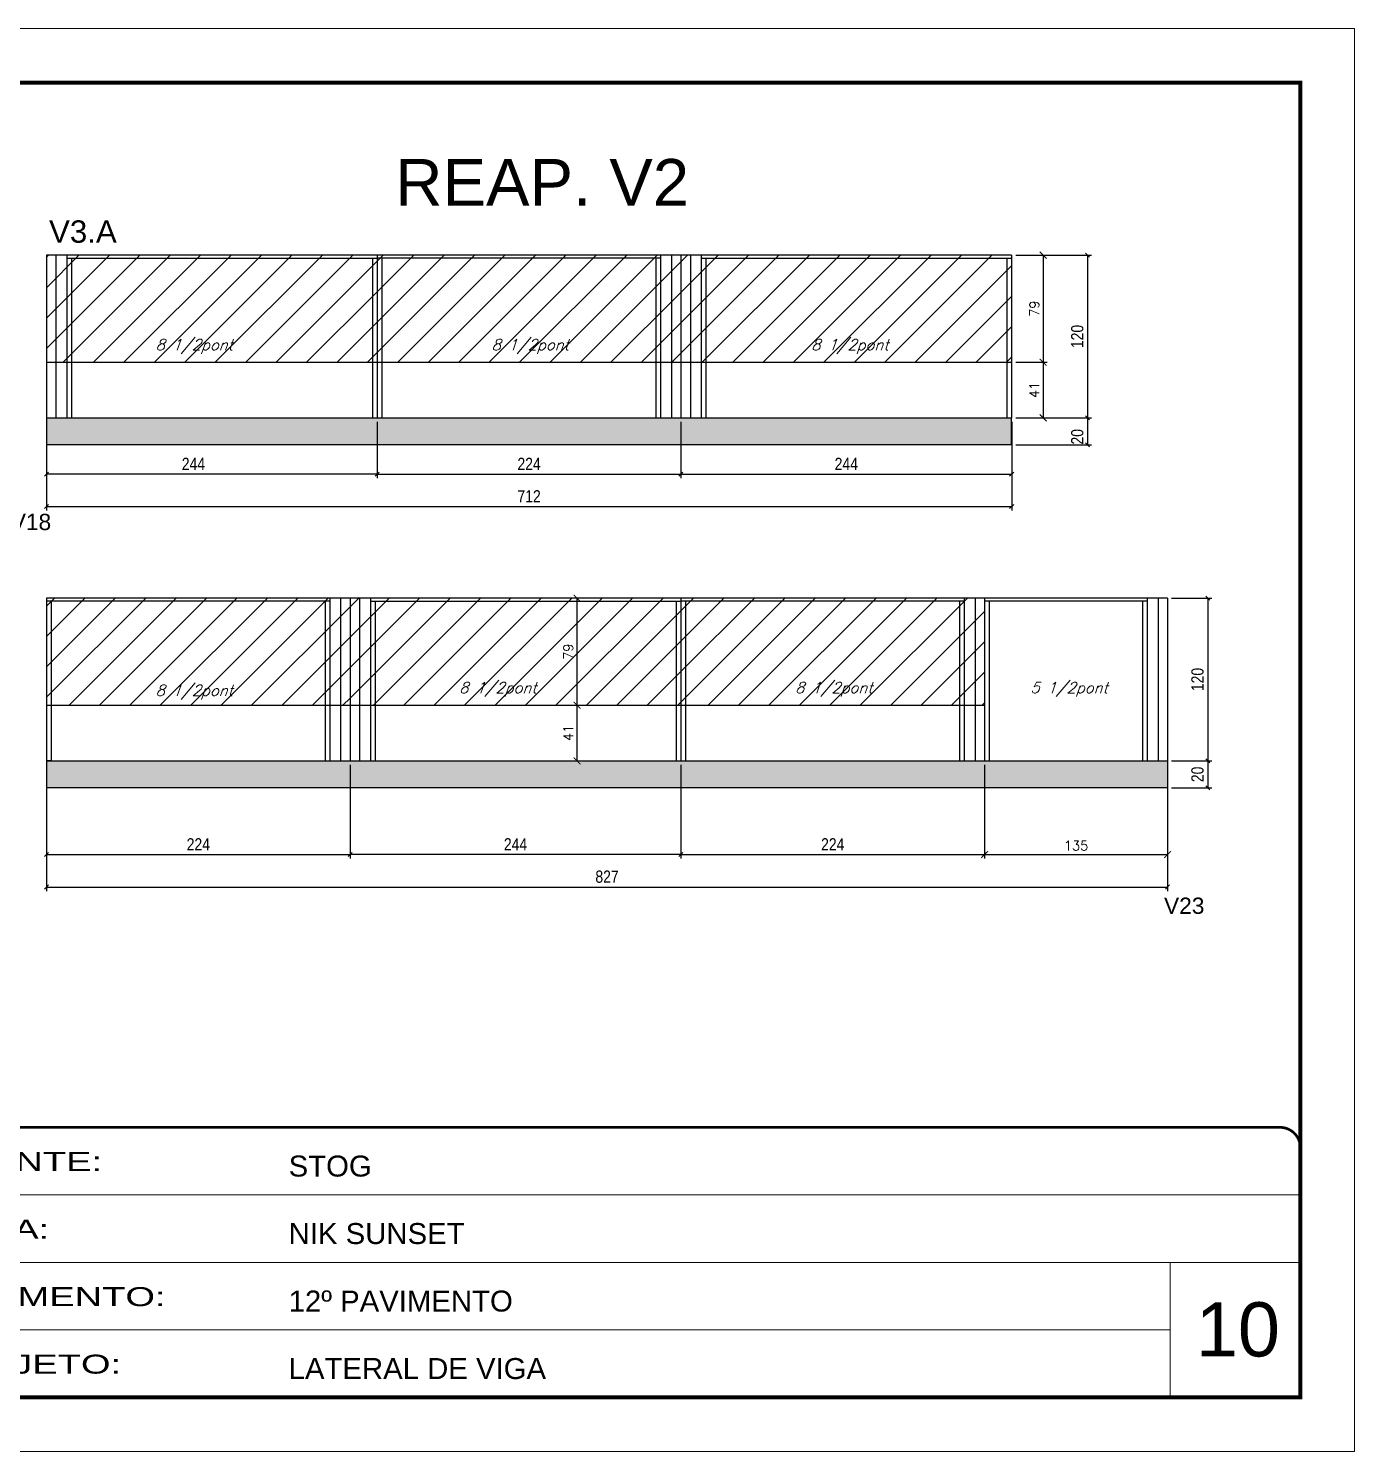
# Model space of a CAD drawing. Extents: x -10448 to -1189, y -11772 to 17235.
# Drawn here: x -8343 to -7365, y 13497 to 14547 of the extents above; entities that cross this region are included whole.
import ezdxf

# ---------------------------------------------------------------- set-up
doc = ezdxf.new("R2010")
doc.units = 0
doc.linetypes.add('CONTINUO', pattern=[0])
doc.linetypes.add('DASHED', pattern=[0.75, 0.5, -0.25])
for name, color, linetype in [('5', 5, 'Continuous'), ('COTA', 241, 'Continuous'), ('NOMENCLATURA', 7, 'Continuous'), ('Painéis', 200, 'Continuous'), ('PONTALETE', 7, 'Continuous'), ('Reaproveitamento', 251, 'Continuous'), ('SARR_2.2x7', 40, 'Continuous'), ('SARR_3.5x7', 81, 'Continuous'), ('texto', 7, 'Continuous')]:
    doc.layers.add(name, color=color, linetype=linetype)
for name, color, linetype, lineweight in [('CARIMBO', 255, 'Continuous', 9), ('Folhas', 255, 'Continuous', 9), ('SARRAFO DE PRESSAO', 251, 'DASHED', 9)]:
    doc.layers.add(name, color=color, linetype=linetype, lineweight=lineweight)
doc.styles.add('ARIAL', font='arial.ttf')
doc.styles.add('COTA TECNICA-50', font='techl___.ttf', dxfattribs={"height": 9})
doc.styles.add('Romans', font='romans.shx')
doc.styles.get("Standard").update_dxf_attribs({"font": 'arial.ttf'})
doc.styles.add('Tecnologia', font='')
doc.styles.get('Tecnologia').set_extended_font_data('Forgotten Futurist')
doc.dimstyles.new('COTA PAINEL-50', dxfattribs={"dimtxt": 9, "dimasz": 3, "dimexe": 3, "dimexo": 3, "dimgap": 3, "dimtad": 1, "dimdec": 1, "dimzin": 12, "dimdsep": 46, "dimtxsty": 'COTA TECNICA-50', "dimblk1": 'OBLIQUE', "dimblk2": 'OBLIQUE', "dimsah": 1, "dimcen": 0.9, "dimclrd": 4, "dimclre": 4, "dimclrt": 240, "dimadec": 1, "dimazin": 3, "dimtfac": 1, "dimtdec": 1, "dimtmove": 0, "dimatfit": 3, "dimfxl": 1, "dimtolj": 1, "dimtzin": 12, "dimarcsym": 0})
doc.dimstyles.new('Cota Paínel', dxfattribs={"dimtxt": 7, "dimasz": 5, "dimexe": 3, "dimexo": 3, "dimgap": 3, "dimtad": 1, "dimdec": 1, "dimzin": 12, "dimdsep": 46, "dimtxsty": 'Romans', "dimblk": 'ARCHTICK', "dimcen": 0, "dimclrd": 4, "dimclre": 4, "dimclrt": 1, "dimadec": 1, "dimazin": 3, "dimtfac": 1, "dimtdec": 1, "dimtmove": 0, "dimatfit": 3, "dimldrblk": 'OBLIQUE', "dimfxl": 1, "dimtolj": 1, "dimtzin": 12, "dimarcsym": 0})
pattern_1 = [(45, (0, -34.507), (-11.22532, 11.22532), [])]

# ---------------------------------------------------------------- blocks, each defined once
blk = doc.blocks.new('9999999999')
at = {"color": 30, "linetype": 'CONTINUO'}
for p, q in [((98564.6, 34379.6), (99584, 34379.6)), ((98564.6, 34329.8), (99488, 34329.8)), ((99584, 34329.8), (99488, 34329.8)), ((99488, 34329.8), (99488, 34230.2)), ((98564.6, 34280), (99488, 34280))]:
    blk.add_line(p, q, dxfattribs=at)
at = {"color": 30, "linetype": 'CONTINUO', "const_width": 2}
blk.add_lwpolyline([(99584, 34230.2), (99584, 34414.4, 0.414214), (99569, 34429.4), (98229, 34429.4, 0.414214), (98214, 34414.4), (98214, 34245.2, 0.414214), (98229, 34230.2), (99584, 34230.2)], format="xyb", dxfattribs=at)
at = {"layer": 'Folhas'}
blk.add_lwpolyline([(98139, 34190.2), (99624, 34190.2), (99624, 35240.2), (98139, 35240.2)], close=True, dxfattribs=at)
at = {"layer": 'Folhas', "color": 30, "const_width": 3}
blk.add_lwpolyline([(98214, 34230.2), (99584, 34230.2), (99584, 35200.2), (98214, 35200.2)], close=True, dxfattribs=at)
at = {"color": 7, "linetype": 'Continuous', "ltscale": 5, "style": 'ARIAL'}
for s, height, p in [('STOG', 15.48, (98837.7, 34393.1)), ('NIK SUNSET', 15.48, (98837.7, 34343.3)), ('12º PAVIMENTO', 15.483, (98837.7, 34293.5)), ('LATERAL DE VIGA', 15.483, (98837.7, 34243.7))]:
    blk.add_text(s, height=height, dxfattribs=at).set_placement(p)
at = {"layer": 'Folhas', "color": 7, "style": 'Tecnologia', "width": 1.5}
for s, p in [('CLIENTE:', (98573.7, 34397.2)), ('OBRA:', (98573.7, 34347.3)), ('PAVIMENTO:', (98573.7, 34297.5)), ('PROJETO:', (98573.7, 34247.7))]:
    blk.add_text(s, height=14, dxfattribs=at).set_placement(p)
blk = doc.blocks.new('_Oblique')
at = {"color": 0, "linetype": 'ByBlock', "lineweight": -2}
blk.add_line((-0.5, -0.5), (0.5, 0.5), dxfattribs=at)
blk = doc.blocks.new('*D170')
at = {"layer": 'COTA', "color": 4, "linetype": 'ByBlock', "lineweight": -2, "transparency": 16777216}
for p, q in [((-8085.7, 14256.8), (-8085.7, 14215.3)), ((-7861.7, 14256.8), (-7861.7, 14215.3)), ((-8085.7, 14218.3), (-7861.7, 14218.3))]:
    blk.add_line(p, q, dxfattribs=at)
at = {"layer": 'Defpoints', "color": 0, "linetype": 'ByBlock', "transparency": 16777216}
for p in [(-8085.7, 14259.8), (-7861.7, 14259.8), (-7861.7, 14218.3)]:
    blk.add_point(p, dxfattribs=at)
at = {"layer": 'COTA', "color": 4, "linetype": 'ByBlock', "lineweight": -2, "transparency": 16777216, "xscale": 3, "yscale": 3, "zscale": 3, "rotation": 180}
blk.add_blockref('_Oblique', (-8085.7, 14218.3), dxfattribs=at)
at = {"layer": 'COTA', "color": 4, "linetype": 'ByBlock', "lineweight": -2, "transparency": 16777216, "xscale": 3, "yscale": 3, "zscale": 3}
blk.add_blockref('_Oblique', (-7861.7, 14218.3), dxfattribs=at)
at = {"layer": 'COTA', "color": 240, "linetype": 'ByBlock', "transparency": 16777216, "insert": (-7973.7, 14225.8), "char_height": 9, "attachment_point": 5, "style": 'COTA TECNICA-50'}
blk.add_mtext('\\A1;224', dxfattribs=at)
blk = doc.blocks.new('*D171')
at = {"layer": 'COTA', "color": 4, "linetype": 'ByBlock', "lineweight": -2, "transparency": 16777216}
for p, q in [((-8329.7, 14256.8), (-8329.7, 14215.3)), ((-8085.7, 14256.8), (-8085.7, 14215.3)), ((-8085.7, 14218.3), (-8329.7, 14218.3))]:
    blk.add_line(p, q, dxfattribs=at)
at = {"layer": 'Defpoints', "color": 0, "linetype": 'ByBlock', "transparency": 16777216}
for p in [(-8329.7, 14259.8), (-8085.7, 14259.8), (-8329.7, 14218.3)]:
    blk.add_point(p, dxfattribs=at)
at = {"layer": 'COTA', "color": 4, "linetype": 'ByBlock', "lineweight": -2, "transparency": 16777216, "xscale": 3, "yscale": 3, "zscale": 3, "rotation": 180}
blk.add_blockref('_Oblique', (-8329.7, 14218.3), dxfattribs=at)
at = {"layer": 'COTA', "color": 4, "linetype": 'ByBlock', "lineweight": -2, "transparency": 16777216, "xscale": 3, "yscale": 3, "zscale": 3}
blk.add_blockref('_Oblique', (-8085.7, 14218.3), dxfattribs=at)
at = {"layer": 'COTA', "color": 240, "linetype": 'ByBlock', "transparency": 16777216, "insert": (-8221.3, 14225.8), "char_height": 9, "attachment_point": 5, "style": 'COTA TECNICA-50'}
blk.add_mtext('\\A1;244', dxfattribs=at)
blk = doc.blocks.new('*D172')
at = {"layer": 'COTA', "color": 4, "linetype": 'ByBlock', "lineweight": -2, "transparency": 16777216}
for p, q in [((-8329.7, 14256.8), (-8329.7, 14191.3)), ((-7617.7, 14236.8), (-7617.7, 14191.3)), ((-8329.7, 14194.3), (-7617.7, 14194.3))]:
    blk.add_line(p, q, dxfattribs=at)
at = {"layer": 'Defpoints', "color": 0, "linetype": 'ByBlock', "transparency": 16777216}
for p in [(-8329.7, 14259.8), (-7617.7, 14239.8), (-7617.7, 14194.3)]:
    blk.add_point(p, dxfattribs=at)
at = {"layer": 'COTA', "color": 4, "linetype": 'ByBlock', "lineweight": -2, "transparency": 16777216, "xscale": 3, "yscale": 3, "zscale": 3, "rotation": 180}
blk.add_blockref('_Oblique', (-8329.7, 14194.3), dxfattribs=at)
at = {"layer": 'COTA', "color": 4, "linetype": 'ByBlock', "lineweight": -2, "transparency": 16777216, "xscale": 3, "yscale": 3, "zscale": 3}
blk.add_blockref('_Oblique', (-7617.7, 14194.3), dxfattribs=at)
at = {"layer": 'COTA', "color": 240, "linetype": 'ByBlock', "transparency": 16777216, "insert": (-7973.7, 14201.9), "char_height": 9, "attachment_point": 5, "style": 'COTA TECNICA-50'}
blk.add_mtext('\\A1;712', dxfattribs=at)
blk = doc.blocks.new('*D173')
at = {"layer": 'COTA', "color": 4, "linetype": 'ByBlock', "lineweight": -2, "transparency": 16777216}
for p, q in [((-7861.7, 14256.8), (-7861.7, 14215.3)), ((-7617.7, 14256.8), (-7617.7, 14215.3)), ((-7861.7, 14218.3), (-7617.7, 14218.3))]:
    blk.add_line(p, q, dxfattribs=at)
at = {"layer": 'Defpoints', "color": 0, "linetype": 'ByBlock', "transparency": 16777216}
for p in [(-7861.7, 14259.8), (-7617.7, 14259.8), (-7617.7, 14218.3)]:
    blk.add_point(p, dxfattribs=at)
at = {"layer": 'COTA', "color": 4, "linetype": 'ByBlock', "lineweight": -2, "transparency": 16777216, "xscale": 3, "yscale": 3, "zscale": 3, "rotation": 180}
blk.add_blockref('_Oblique', (-7861.7, 14218.3), dxfattribs=at)
at = {"layer": 'COTA', "color": 4, "linetype": 'ByBlock', "lineweight": -2, "transparency": 16777216, "xscale": 3, "yscale": 3, "zscale": 3}
blk.add_blockref('_Oblique', (-7617.7, 14218.3), dxfattribs=at)
at = {"layer": 'COTA', "color": 240, "linetype": 'ByBlock', "transparency": 16777216, "insert": (-7739.7, 14225.8), "char_height": 9, "attachment_point": 5, "style": 'COTA TECNICA-50'}
blk.add_mtext('\\A1;244', dxfattribs=at)
blk = doc.blocks.new('*D174')
at = {"layer": 'COTA', "color": 4, "linetype": 'ByBlock', "lineweight": -2, "transparency": 16777216}
for p, q in [((-8329.7, 14003.7), (-8329.7, 13934.6)), ((-8105.7, 14003.7), (-8105.7, 13934.6)), ((-8329.7, 13937.6), (-8105.7, 13937.6))]:
    blk.add_line(p, q, dxfattribs=at)
at = {"layer": 'Defpoints', "color": 0, "linetype": 'ByBlock', "transparency": 16777216}
for p in [(-8329.7, 14006.7), (-8105.7, 14006.7), (-8105.7, 13937.6)]:
    blk.add_point(p, dxfattribs=at)
at = {"layer": 'COTA', "color": 4, "linetype": 'ByBlock', "lineweight": -2, "transparency": 16777216, "xscale": 3, "yscale": 3, "zscale": 3, "rotation": 180}
blk.add_blockref('_Oblique', (-8329.7, 13937.6), dxfattribs=at)
at = {"layer": 'COTA', "color": 4, "linetype": 'ByBlock', "lineweight": -2, "transparency": 16777216, "xscale": 3, "yscale": 3, "zscale": 3}
blk.add_blockref('_Oblique', (-8105.7, 13937.6), dxfattribs=at)
at = {"layer": 'COTA', "color": 240, "linetype": 'ByBlock', "transparency": 16777216, "insert": (-8217.7, 13945.1), "char_height": 9, "attachment_point": 5, "style": 'COTA TECNICA-50'}
blk.add_mtext('\\A1;224', dxfattribs=at)
blk = doc.blocks.new('*D175')
at = {"layer": 'COTA', "color": 4, "linetype": 'ByBlock', "lineweight": -2, "transparency": 16777216}
for p, q in [((-8105.7, 14003.7), (-8105.7, 13934.6)), ((-7861.7, 14003.7), (-7861.7, 13934.6)), ((-7861.7, 13937.6), (-8105.7, 13937.6))]:
    blk.add_line(p, q, dxfattribs=at)
at = {"layer": 'Defpoints', "color": 0, "linetype": 'ByBlock', "transparency": 16777216}
for p in [(-8105.7, 14006.7), (-7861.7, 14006.7), (-8105.7, 13937.6)]:
    blk.add_point(p, dxfattribs=at)
at = {"layer": 'COTA', "color": 4, "linetype": 'ByBlock', "lineweight": -2, "transparency": 16777216, "xscale": 3, "yscale": 3, "zscale": 3, "rotation": 180}
blk.add_blockref('_Oblique', (-8105.7, 13937.6), dxfattribs=at)
at = {"layer": 'COTA', "color": 4, "linetype": 'ByBlock', "lineweight": -2, "transparency": 16777216, "xscale": 3, "yscale": 3, "zscale": 3}
blk.add_blockref('_Oblique', (-7861.7, 13937.6), dxfattribs=at)
at = {"layer": 'COTA', "color": 240, "linetype": 'ByBlock', "transparency": 16777216, "insert": (-7983.7, 13945.1), "char_height": 9, "attachment_point": 5, "style": 'COTA TECNICA-50'}
blk.add_mtext('\\A1;244', dxfattribs=at)
blk = doc.blocks.new('*D176')
at = {"layer": 'COTA', "color": 4, "linetype": 'ByBlock', "lineweight": -2, "transparency": 16777216}
for p, q in [((-7502.7, 14003.7), (-7502.7, 13910.6)), ((-8329.7, 13983.7), (-8329.7, 13910.6)), ((-8329.7, 13913.6), (-7502.7, 13913.6))]:
    blk.add_line(p, q, dxfattribs=at)
at = {"layer": 'Defpoints', "color": 0, "linetype": 'ByBlock', "transparency": 16777216}
for p in [(-7502.7, 14006.7), (-8329.7, 13986.7), (-7502.7, 13913.6)]:
    blk.add_point(p, dxfattribs=at)
at = {"layer": 'COTA', "color": 4, "linetype": 'ByBlock', "lineweight": -2, "transparency": 16777216, "xscale": 3, "yscale": 3, "zscale": 3, "rotation": 180}
blk.add_blockref('_Oblique', (-8329.7, 13913.6), dxfattribs=at)
at = {"layer": 'COTA', "color": 4, "linetype": 'ByBlock', "lineweight": -2, "transparency": 16777216, "xscale": 3, "yscale": 3, "zscale": 3}
blk.add_blockref('_Oblique', (-7502.7, 13913.6), dxfattribs=at)
at = {"layer": 'COTA', "color": 240, "linetype": 'ByBlock', "transparency": 16777216, "insert": (-7916.2, 13921.2), "char_height": 9, "attachment_point": 5, "style": 'COTA TECNICA-50'}
blk.add_mtext('\\A1;827', dxfattribs=at)
blk = doc.blocks.new('*D177')
at = {"layer": 'COTA', "color": 4, "linetype": 'ByBlock', "lineweight": -2, "transparency": 16777216}
for p, q in [((-7861.7, 14003.7), (-7861.7, 13934.6)), ((-7637.7, 14003.7), (-7637.7, 13934.6)), ((-7861.7, 13937.6), (-7637.7, 13937.6))]:
    blk.add_line(p, q, dxfattribs=at)
at = {"layer": 'Defpoints', "color": 0, "linetype": 'ByBlock', "transparency": 16777216}
for p in [(-7861.7, 14006.7), (-7637.7, 14006.7), (-7637.7, 13937.6)]:
    blk.add_point(p, dxfattribs=at)
at = {"layer": 'COTA', "color": 4, "linetype": 'ByBlock', "lineweight": -2, "transparency": 16777216, "xscale": 3, "yscale": 3, "zscale": 3, "rotation": 180}
blk.add_blockref('_Oblique', (-7861.7, 13937.6), dxfattribs=at)
at = {"layer": 'COTA', "color": 4, "linetype": 'ByBlock', "lineweight": -2, "transparency": 16777216, "xscale": 3, "yscale": 3, "zscale": 3}
blk.add_blockref('_Oblique', (-7637.7, 13937.6), dxfattribs=at)
at = {"layer": 'COTA', "color": 240, "linetype": 'ByBlock', "transparency": 16777216, "insert": (-7749.7, 13945.1), "char_height": 9, "attachment_point": 5, "style": 'COTA TECNICA-50'}
blk.add_mtext('\\A1;224', dxfattribs=at)
blk = doc.blocks.new('*D178')
at = {"layer": 'COTA', "color": 4, "linetype": 'ByBlock', "lineweight": -2, "transparency": 16777216}
for p, q in [((-7499.7, 14126.7), (-7470, 14126.7)), ((-7473, 14126.7), (-7473, 14006.7)), ((-7499.7, 14006.7), (-7470, 14006.7))]:
    blk.add_line(p, q, dxfattribs=at)
at = {"layer": 'Defpoints', "color": 0, "linetype": 'ByBlock', "transparency": 16777216}
for p in [(-7502.7, 14126.7), (-7502.7, 14006.7), (-7473, 14006.7)]:
    blk.add_point(p, dxfattribs=at)
at = {"layer": 'COTA', "color": 4, "linetype": 'ByBlock', "lineweight": -2, "transparency": 16777216, "xscale": 3, "yscale": 3, "zscale": 3}
for p, rotation in [((-7473, 14126.7), 90), ((-7473, 14006.7), 270)]:
    blk.add_blockref('_Oblique', p, dxfattribs=dict(at, rotation=rotation))
at = {"layer": 'COTA', "color": 240, "linetype": 'ByBlock', "transparency": 16777216, "insert": (-7480.6, 14066.7), "char_height": 9, "attachment_point": 5, "rotation": 90, "style": 'COTA TECNICA-50'}
blk.add_mtext('\\A1;120', dxfattribs=at)
blk = doc.blocks.new('*D179')
at = {"layer": 'COTA', "color": 4, "linetype": 'ByBlock', "lineweight": -2, "transparency": 16777216}
for p, q in [((-7614.7, 14379.8), (-7558.7, 14379.8)), ((-7561.7, 14379.8), (-7561.7, 14259.8)), ((-7614.7, 14259.8), (-7558.7, 14259.8))]:
    blk.add_line(p, q, dxfattribs=at)
at = {"layer": 'Defpoints', "color": 0, "linetype": 'ByBlock', "transparency": 16777216}
for p in [(-7617.7, 14379.8), (-7617.7, 14259.8), (-7561.7, 14259.8)]:
    blk.add_point(p, dxfattribs=at)
at = {"layer": 'COTA', "color": 4, "linetype": 'ByBlock', "lineweight": -2, "transparency": 16777216, "xscale": 3, "yscale": 3, "zscale": 3}
for p, rotation in [((-7561.7, 14379.8), 90), ((-7561.7, 14259.8), 270)]:
    blk.add_blockref('_Oblique', p, dxfattribs=dict(at, rotation=rotation))
at = {"layer": 'COTA', "color": 240, "linetype": 'ByBlock', "transparency": 16777216, "insert": (-7569.3, 14319.8), "char_height": 9, "attachment_point": 5, "rotation": 90, "style": 'COTA TECNICA-50'}
blk.add_mtext('\\A1;120', dxfattribs=at)
blk = doc.blocks.new('*D180')
at = {"layer": 'COTA', "color": 4, "linetype": 'ByBlock', "lineweight": -2, "transparency": 16777216}
for p, q in [((-7614.7, 14259.8), (-7558.7, 14259.8)), ((-7561.7, 14259.8), (-7561.7, 14239.8)), ((-7614.7, 14239.8), (-7558.7, 14239.8))]:
    blk.add_line(p, q, dxfattribs=at)
at = {"layer": 'Defpoints', "color": 0, "linetype": 'ByBlock', "transparency": 16777216}
for p in [(-7617.7, 14259.8), (-7617.7, 14239.8), (-7561.7, 14239.8)]:
    blk.add_point(p, dxfattribs=at)
at = {"layer": 'COTA', "color": 4, "linetype": 'ByBlock', "lineweight": -2, "transparency": 16777216, "xscale": 3, "yscale": 3, "zscale": 3}
for p, rotation in [((-7561.7, 14259.8), 90), ((-7561.7, 14239.8), 270)]:
    blk.add_blockref('_Oblique', p, dxfattribs=dict(at, rotation=rotation))
at = {"layer": 'COTA', "color": 240, "linetype": 'ByBlock', "transparency": 16777216, "insert": (-7569.3, 14245.8), "char_height": 9, "attachment_point": 5, "rotation": 90, "style": 'COTA TECNICA-50'}
blk.add_mtext('\\A1;20', dxfattribs=at)
blk = doc.blocks.new('*D181')
at = {"layer": 'COTA', "color": 4, "linetype": 'ByBlock', "lineweight": -2, "transparency": 16777216}
for p, q in [((-7499.7, 14006.7), (-7470, 14006.7)), ((-7473, 14006.7), (-7473, 13986.7)), ((-7499.7, 13986.7), (-7470, 13986.7))]:
    blk.add_line(p, q, dxfattribs=at)
at = {"layer": 'Defpoints', "color": 0, "linetype": 'ByBlock', "transparency": 16777216}
for p in [(-7502.7, 14006.7), (-7502.7, 13986.7), (-7473, 13986.7)]:
    blk.add_point(p, dxfattribs=at)
at = {"layer": 'COTA', "color": 4, "linetype": 'ByBlock', "lineweight": -2, "transparency": 16777216, "xscale": 3, "yscale": 3, "zscale": 3}
for p, rotation in [((-7473, 14006.7), 90), ((-7473, 13986.7), 270)]:
    blk.add_blockref('_Oblique', p, dxfattribs=dict(at, rotation=rotation))
at = {"layer": 'COTA', "color": 240, "linetype": 'ByBlock', "transparency": 16777216, "insert": (-7480.6, 13996.7), "char_height": 9, "attachment_point": 5, "rotation": 90, "style": 'COTA TECNICA-50'}
blk.add_mtext('\\A1;20', dxfattribs=at)
blk = doc.blocks.new('_ArchTick')
at = {"color": 0, "linetype": 'ByBlock', "const_width": 0.15}
blk.add_lwpolyline([(-0.5, -0.5), (0.5, 0.5)], dxfattribs=at)
blk = doc.blocks.new('*D182')
at = {"layer": 'COTA', "color": 4, "lineweight": -2, "transparency": 16777216}
for p, q in [((-7614.7, 14379.8), (-7591.5, 14379.8)), ((-7594.5, 14379.8), (-7594.5, 14300.8)), ((-7614.7, 14300.8), (-7591.5, 14300.8))]:
    blk.add_line(p, q, dxfattribs=at)
at = {"layer": 'Defpoints', "color": 0, "transparency": 16777216}
for p in [(-7617.7, 14379.8), (-7617.7, 14300.8), (-7594.5, 14300.8)]:
    blk.add_point(p, dxfattribs=at)
at = {"layer": 'COTA', "color": 4, "lineweight": -2, "transparency": 16777216, "xscale": 5, "yscale": 5, "zscale": 5}
for p, rotation in [((-7594.5, 14379.8), 90), ((-7594.5, 14300.8), 270)]:
    blk.add_blockref('_ArchTick', p, dxfattribs=dict(at, rotation=rotation))
at = {"layer": 'COTA', "color": 1, "transparency": 16777216, "insert": (-7601, 14340.3), "char_height": 7, "attachment_point": 5, "rotation": 90, "style": 'Romans'}
blk.add_mtext('\\A1;79', dxfattribs=at)
blk = doc.blocks.new('*D183')
at = {"layer": 'COTA', "color": 4, "lineweight": -2, "transparency": 16777216}
for p, q in [((-7614.7, 14300.8), (-7591.5, 14300.8)), ((-7594.5, 14300.8), (-7594.5, 14259.8)), ((-7614.7, 14259.8), (-7591.5, 14259.8))]:
    blk.add_line(p, q, dxfattribs=at)
at = {"layer": 'Defpoints', "color": 0, "transparency": 16777216}
for p in [(-7617.7, 14300.8), (-7617.7, 14259.8), (-7594.5, 14259.8)]:
    blk.add_point(p, dxfattribs=at)
at = {"layer": 'COTA', "color": 4, "lineweight": -2, "transparency": 16777216, "xscale": 5, "yscale": 5, "zscale": 5}
for p, rotation in [((-7594.5, 14300.8), 90), ((-7594.5, 14259.8), 270)]:
    blk.add_blockref('_ArchTick', p, dxfattribs=dict(at, rotation=rotation))
at = {"layer": 'COTA', "color": 1, "transparency": 16777216, "insert": (-7601, 14280.3), "char_height": 7, "attachment_point": 5, "rotation": 90, "style": 'Romans'}
blk.add_mtext('\\A1;41', dxfattribs=at)
blk = doc.blocks.new('*D184')
at = {"layer": 'COTA', "color": 4, "lineweight": -2, "transparency": 16777216}
for p, q in [((-7961, 14047.7), (-7935.3, 14047.7)), ((-7938.3, 14006.7), (-7938.3, 14047.7)), ((-7961, 14006.7), (-7935.3, 14006.7))]:
    blk.add_line(p, q, dxfattribs=at)
at = {"layer": 'Defpoints', "color": 0, "transparency": 16777216}
for p in [(-7964, 14047.7), (-7938.3, 14047.7), (-7964, 14006.7)]:
    blk.add_point(p, dxfattribs=at)
at = {"layer": 'COTA', "color": 4, "lineweight": -2, "transparency": 16777216, "xscale": 5, "yscale": 5, "zscale": 5}
for p, rotation in [((-7938.3, 14047.7), 90), ((-7938.3, 14006.7), 270)]:
    blk.add_blockref('_ArchTick', p, dxfattribs=dict(at, rotation=rotation))
at = {"layer": 'COTA', "color": 1, "transparency": 16777216, "insert": (-7944.8, 14027.2), "char_height": 7, "attachment_point": 5, "rotation": 90, "style": 'Romans'}
blk.add_mtext('\\A1;41', dxfattribs=at)
blk = doc.blocks.new('*D185')
at = {"layer": 'COTA', "color": 4, "lineweight": -2, "transparency": 16777216}
for p, q in [((-7938.3, 14047.7), (-7938.3, 14126.7)), ((-7961, 14047.7), (-7935.3, 14047.7))]:
    blk.add_line(p, q, dxfattribs=at)
at = {"layer": 'Defpoints', "color": 0, "transparency": 16777216}
for p in [(-7938.3, 14126.7), (-7938.3, 14126.7), (-7964, 14047.7)]:
    blk.add_point(p, dxfattribs=at)
at = {"layer": 'COTA', "color": 4, "lineweight": -2, "transparency": 16777216, "xscale": 5, "yscale": 5, "zscale": 5}
for p, rotation in [((-7938.3, 14126.7), 90), ((-7938.3, 14047.7), 270)]:
    blk.add_blockref('_ArchTick', p, dxfattribs=dict(at, rotation=rotation))
at = {"layer": 'COTA', "color": 1, "transparency": 16777216, "insert": (-7944.8, 14087.2), "char_height": 7, "attachment_point": 5, "rotation": 90, "style": 'Romans'}
blk.add_mtext('\\A1;79', dxfattribs=at)
blk = doc.blocks.new('*D186')
at = {"layer": 'COTA', "color": 4, "lineweight": -2, "transparency": 16777216}
for p, q in [((-7637.7, 14003.7), (-7637.7, 13934.6)), ((-7502.7, 14003.7), (-7502.7, 13934.6)), ((-7637.7, 13937.6), (-7502.7, 13937.6))]:
    blk.add_line(p, q, dxfattribs=at)
at = {"layer": 'Defpoints', "color": 0, "transparency": 16777216}
for p in [(-7637.7, 14006.7), (-7502.7, 14006.7), (-7502.7, 13937.6)]:
    blk.add_point(p, dxfattribs=at)
at = {"layer": 'COTA', "color": 4, "lineweight": -2, "transparency": 16777216, "xscale": 5, "yscale": 5, "zscale": 5, "rotation": 180}
blk.add_blockref('_ArchTick', (-7637.7, 13937.6), dxfattribs=at)
at = {"layer": 'COTA', "color": 4, "lineweight": -2, "transparency": 16777216, "xscale": 5, "yscale": 5, "zscale": 5}
blk.add_blockref('_ArchTick', (-7502.7, 13937.6), dxfattribs=at)
at = {"layer": 'COTA', "color": 1, "transparency": 16777216, "insert": (-7570.2, 13944.1), "char_height": 7, "attachment_point": 5, "style": 'Romans'}
blk.add_mtext('\\A1;135', dxfattribs=at)

msp = doc.modelspace()

# ---------------------------------------------------------------- hatches: boundary and pattern name
at = {"layer": 'COTA', "linetype": 'ByBlock'}
h = msp.add_hatch(dxfattribs=at)
h.set_pattern_fill('AR-CONC', color=256, scale=0.03)
h.set_pattern_definition([(50, (0, -34.5066), (5.4655401, -0.4781726), [0.5715, -6.2865]), (355, (0, -34.5066), (-1.0573026, 5.7317054), [0.4572, -5.0292175]), (100.451445, (0.4555, -34.5464), (4.4082374, 5.2535326), [0.4857003, -5.3427073]), (46.1842, (0, -32.9826), (8.1323712, -1.2612698), [0.85725, -9.42975]), (96.63556, (0.678, -33.088), (7.122124, 7.4227837), [0.7285507, -8.0140682]), (351.18415, (0, -32.9826), (7.122124, 7.4227837), [0.685799, -7.543792]), (21, (0.762, -33.3636), (4.5484317, -3.067956), [0.5715, -6.2865]), (326, (0.762, -33.3636), (1.8540609, 5.525639), [0.4572, -5.0292]), (71.451445, (1.141, -33.619), (6.4024926, 2.457683), [0.4857003, -5.3426981]), (37.5, (0, -34.5066), (0.0926581, 2.53665117), [0, -4.96824, 0, -5.1054, 0, -5.04825]), (7.5, (0, -34.5066), (2.00458988, 3.00541724), [0, -2.91084, 0, -4.85394, 0, -1.92405]), (327.5, (-1.6993, -34.5066), (4.06771786, -0.17186232), [0, -1.905, 0, -5.9436, 0, -7.8867]), (317.5, (-2.4613, -34.5066), (4.44387544, 0.7627947), [0, -2.4765, 0, -3.94716, 0, -5.6007])])
h.paths.add_polyline_path([(-8329.72, 14259.76), (-8329.72, 14239.76), (-7861.72, 14239.76), (-7617.72, 14239.76), (-7617.72, 14259.76), (-7861.72, 14259.76)])
h = msp.add_hatch(dxfattribs=at)
h.set_pattern_fill('AR-CONC', color=256, scale=0.03)
h.paths.add_polyline_path([(-7822.22, 13986.75), (-7502.72, 13986.75), (-7502.72, 14006.75), (-7822.22, 14006.75), (-8105.72, 14006.75), (-8329.72, 14006.75), (-8329.72, 13986.75), (-8105.72, 13986.75)])
at = {"layer": 'Reaproveitamento'}
h = msp.add_hatch(dxfattribs=at)
h.set_pattern_fill('ANSI31', color=256, scale=5)
h.set_pattern_definition(pattern_1)
h.paths.add_polyline_path([(-8085.72, 14300.76), (-8085.72, 14379.76), (-8329.72, 14379.76), (-8329.72, 14300.76)])
h = msp.add_hatch(dxfattribs=at)
h.set_pattern_fill('ANSI31', color=256, scale=5)
h.set_pattern_definition(pattern_1)
h.paths.add_polyline_path([(-7861.72, 14300.76), (-7861.72, 14379.76), (-8085.72, 14379.76), (-8085.72, 14300.76)])
h = msp.add_hatch(dxfattribs=at)
h.set_pattern_fill('ANSI31', color=256, scale=5)
h.set_pattern_definition(pattern_1)
h.paths.add_polyline_path([(-7617.72, 14300.76), (-7617.72, 14379.76), (-7861.72, 14379.76), (-7861.72, 14300.76)])
h = msp.add_hatch(dxfattribs=at)
h.set_pattern_fill('ANSI31', color=256, scale=5)
h.paths.add_polyline_path([(-8329.72, 14126.75), (-8329.72, 14047.75), (-8105.72, 14047.75), (-8105.72, 14126.75)])
h = msp.add_hatch(dxfattribs=at)
h.set_pattern_fill('ANSI31', color=256, scale=5)
h.paths.add_polyline_path([(-8105.72, 14126.75), (-8105.72, 14047.75), (-7861.72, 14047.75), (-7861.72, 14126.75)])
h = msp.add_hatch(dxfattribs=at)
h.set_pattern_fill('ANSI31', color=256, scale=5)
h.paths.add_polyline_path([(-7822.22, 14126.75), (-7861.72, 14126.75), (-7861.72, 14047.75), (-7637.72, 14047.75), (-7637.72, 14126.75)])

# ---------------------------------------------------------------- linework, layer by layer
at = {"layer": 'COTA', "linetype": 'ByBlock'}
for p, q in [((-8329.72, 14259.76), (-8329.72, 14239.76)), ((-8329.72, 14259.76), (-8329.72, 14239.76)), ((-7617.72, 14239.76), (-7617.72, 14259.76)), ((-8329.72, 14006.75), (-8329.72, 13986.75)), ((-8329.72, 14006.75), (-8329.72, 13986.75)), ((-7502.72, 14006.75), (-7502.72, 13986.75))]:
    msp.add_line(p, q, dxfattribs=at)
for points in [[(-7861.72, 14239.76), (-8329.72, 14239.76)], [(-7617.72, 14239.76), (-7861.72, 14239.76)], [(-7502.72, 13986.75), (-7822.22, 13986.75), (-8105.72, 13986.75), (-8329.72, 13986.75)]]:
    msp.add_lwpolyline(points, dxfattribs=at)
at = {"layer": 'Painéis', "linetype": 'Continuous'}
for p, q in [((-8329.72, 14379.76), (-8329.72, 14259.76)), ((-8085.72, 14379.76), (-8085.72, 14259.76)), ((-7861.72, 14379.76), (-7861.72, 14259.76)), ((-7861.72, 14379.76), (-7861.72, 14259.76)), ((-7617.72, 14379.76), (-7617.72, 14259.76)), ((-8329.72, 14126.75), (-8329.72, 14006.75)), ((-8105.72, 14126.75), (-8105.72, 14006.75)), ((-8105.72, 14126.75), (-8105.72, 14006.75)), ((-7861.72, 14126.75), (-7861.72, 14006.75)), ((-7637.72, 14126.75), (-7637.72, 14006.75)), ((-7502.72, 14126.75), (-7502.72, 14006.75))]:
    msp.add_line(p, q, dxfattribs=at)
for points in [[(-7861.72, 14379.76), (-8329.72, 14379.76)], [(-7617.72, 14379.76), (-7861.72, 14379.76)], [(-8329.72, 14300.76), (-7617.72, 14300.76)], [(-8329.72, 14259.76), (-7861.72, 14259.76)], [(-7861.72, 14259.76), (-7617.72, 14259.76)], [(-8105.72, 14126.75), (-8329.72, 14126.75)], [(-7822.22, 14126.75), (-8105.72, 14126.75)], [(-7502.72, 14126.75), (-7822.22, 14126.75)], [(-8329.72, 14047.75), (-7637.72, 14047.75)], [(-8329.72, 14006.75), (-8105.72, 14006.75)], [(-8105.72, 14006.75), (-7822.22, 14006.75)], [(-7822.22, 14006.75), (-7502.72, 14006.75)]]:
    msp.add_lwpolyline(points, dxfattribs=at)
at = {"layer": 'SARR_2.2x7', "linetype": 'Continuous'}
for p, q in [((-8322.72, 14379.76), (-8322.72, 14300.76)), ((-8314.72, 14377.56), (-8085.72, 14377.56)), ((-7876.72, 14377.56), (-8085.72, 14377.56)), ((-7868.72, 14379.76), (-7868.72, 14300.76)), ((-7854.72, 14379.76), (-7854.72, 14300.76)), ((-7846.72, 14377.56), (-7617.72, 14377.56)), ((-8322.72, 14300.76), (-8322.72, 14259.76)), ((-7868.72, 14300.76), (-7868.72, 14259.76)), ((-7854.72, 14300.76), (-7854.72, 14259.76)), ((-8120.72, 14124.55), (-8329.72, 14124.55)), ((-8112.72, 14126.75), (-8112.72, 14047.75)), ((-8098.72, 14126.75), (-8098.72, 14047.75)), ((-8090.72, 14124.55), (-7861.72, 14124.55)), ((-7652.72, 14124.55), (-7861.72, 14124.55)), ((-7644.72, 14126.75), (-7644.72, 14047.75)), ((-7517.72, 14124.55), (-7637.72, 14124.55)), ((-7509.72, 14126.75), (-7509.72, 14006.75)), ((-8112.72, 14047.75), (-8112.72, 14006.75)), ((-8098.72, 14047.75), (-8098.72, 14006.75)), ((-7644.72, 14047.75), (-7644.72, 14006.75))]:
    msp.add_line(p, q, dxfattribs=at)
at = {"layer": 'SARR_3.5x7'}
for p, q in [((-8314.72, 14379.76), (-8314.72, 14259.76)), ((-8311.22, 14377.56), (-8311.22, 14259.76)), ((-8089.22, 14377.56), (-8089.22, 14259.76)), ((-8082.22, 14377.56), (-8082.22, 14259.76)), ((-7880.22, 14377.56), (-7880.22, 14259.76)), ((-7876.72, 14379.76), (-7876.72, 14259.76)), ((-7846.72, 14379.76), (-7846.72, 14259.76)), ((-7843.22, 14377.56), (-7843.22, 14259.76)), ((-7621.22, 14377.56), (-7621.22, 14259.76)), ((-8314.72, 14259.76), (-8311.22, 14259.76)), ((-8089.22, 14259.76), (-8082.22, 14259.76)), ((-8085.72, 14259.76), (-8085.72, 14259.76)), ((-7880.22, 14259.76), (-7876.72, 14259.76)), ((-7846.72, 14259.76), (-7843.22, 14259.76)), ((-7621.22, 14259.76), (-7617.72, 14259.76)), ((-7617.72, 14259.76), (-7617.72, 14259.76)), ((-8326.22, 14124.55), (-8326.22, 14006.75)), ((-8124.22, 14124.55), (-8124.22, 14006.75)), ((-8120.72, 14126.75), (-8120.72, 14006.75)), ((-8090.72, 14126.75), (-8090.72, 14006.75)), ((-8087.22, 14124.55), (-8087.22, 14006.75)), ((-7865.22, 14124.55), (-7865.22, 14006.75)), ((-7858.22, 14124.55), (-7858.22, 14006.75)), ((-7656.22, 14124.55), (-7656.22, 14006.75)), ((-7652.72, 14126.75), (-7652.72, 14006.75)), ((-7637.72, 14126.75), (-7637.72, 14006.75)), ((-7634.22, 14124.55), (-7634.22, 14006.75)), ((-7521.22, 14124.55), (-7521.22, 14006.75)), ((-7517.72, 14126.75), (-7517.72, 14006.75)), ((-8329.72, 14006.75), (-8329.72, 14006.75)), ((-8326.22, 14006.75), (-8329.72, 14006.75)), ((-8124.22, 14006.75), (-8120.72, 14006.75)), ((-8090.72, 14006.75), (-8087.22, 14006.75)), ((-7865.22, 14006.75), (-7858.22, 14006.75)), ((-7861.72, 14006.75), (-7861.72, 14006.75)), ((-7656.22, 14006.75), (-7652.72, 14006.75))]:
    msp.add_line(p, q, dxfattribs=at)

# ---------------------------------------------------------------- block references
at = {"layer": 'SARRAFO DE PRESSAO', "color": 6, "linetype": 'ByBlock'}
msp.add_blockref('9999999999', (-106988.76, -20693.13), dxfattribs=at)

# ---------------------------------------------------------------- texts
at = {"layer": '5', "linetype": 'Continuous'}
for s, p in [('V18', (-8356.06, 14176.97)), ('V23', (-7505.33, 13893.8))]:
    msp.add_text(s, height=12, rotation=0.00004, dxfattribs=at).set_placement(p)
at = {"layer": 'CARIMBO', "style": 'ARIAL'}
msp.add_text('10', height=40, dxfattribs=at).set_placement((-7481.92, 13567.22))
at = {"layer": 'NOMENCLATURA', "linetype": 'Continuous'}
msp.add_text('V3.A', height=16.5, dxfattribs=at).set_placement((-8327.83, 14388.97))
at = {"layer": 'PONTALETE', "linetype": 'Continuous'}
msp.add_text('REAP. V2', height=34.458, dxfattribs=at).set_placement((-8072.34, 14416.3))
at = {"layer": 'texto', "color": 2, "char_height": 8, "attachment_point": 5, "style": 'Romans'}
for s, insert in [('{\\Q19;\\C256;8 1/2pont}', (-8220.68, 14312.42)), ('{\\Q19;\\C256;8 1/2pont}', (-7972.88, 14312.42)), ('{\\Q19;\\C256;8 1/2pont}', (-7737.04, 14312.42)), ('{\\Q19;\\C256;8 1/2pont}', (-8220.68, 14057.4)), ('{\\Q19;\\C256;8 1/2pont}', (-7996.68, 14059.4)), ('{\\Q19;\\C256;8 1/2pont}', (-7748.88, 14059.4)), ('{\\Q19;\\C256;5 1/2pont}', (-7575.33, 14059.4))]:
    msp.add_mtext(s, dxfattribs=dict(at, insert=insert))

# ---------------------------------------------------------------- dimensions: what is measured, and where the dimension line sits
at = {"layer": 'COTA'}
for base, p1, p2, picture, middle in [((-7594.45, 14300.76), (-7617.72, 14379.76), (-7617.72, 14300.76), '*D182', (-7600.95, 14340.26)), ((-7938.34, 14047.75), (-7963.97, 14006.75), (-7963.97, 14047.75), '*D184', (-7944.84, 14027.25))]:
    dim = msp.add_linear_dim(base=base, p1=p1, p2=p2, angle=90, dimstyle='Cota Paínel', dxfattribs=at)
    dim.commit()
    dim.dimension.update_dxf_attribs({"geometry": picture, "text_midpoint": middle})
at = {"layer": 'COTA', "linetype": 'ByBlock'}
for base, p1, p2, picture, middle in [((-7561.71, 14259.76), (-7617.72, 14379.76), (-7617.72, 14259.76), '*D179', (-7569.3, 14319.76)), ((-7473, 14006.75), (-7502.72, 14126.75), (-7502.72, 14006.75), '*D178', (-7480.6, 14066.75))]:
    dim = msp.add_linear_dim(base=base, p1=p1, p2=p2, angle=90, dimstyle='COTA PAINEL-50', dxfattribs=at)
    dim.commit()
    dim.dimension.update_dxf_attribs({"geometry": picture, "text_midpoint": middle})
at = {"layer": 'COTA'}
for base, p1, p2, picture, middle in [((-7594.45, 14259.76), (-7617.72, 14300.76), (-7617.72, 14259.76), '*D183', (-7600.95, 14280.26)), ((-7938.34, 14126.75), (-7963.97, 14047.75), (-7938.34, 14126.75), '*D185', (-7944.84, 14087.25))]:
    dim = msp.add_linear_dim(base=base, p1=p1, p2=p2, angle=90, dimstyle='Cota Paínel', override={"dimtmove": 1}, dxfattribs=at)
    dim.commit()
    dim.dimension.update_dxf_attribs({"geometry": picture, "text_midpoint": middle})
at = {"layer": 'COTA', "linetype": 'ByBlock'}
for base, p1, p2, picture, middle in [((-8329.72, 14218.26), (-8085.72, 14259.76), (-8329.72, 14259.76), '*D171', (-8221.3, 14218.26)), ((-8105.72, 13937.57), (-7861.72, 14006.75), (-8105.72, 14006.75), '*D175', (-7983.72, 13937.57))]:
    dim = msp.add_linear_dim(base=base, p1=p1, p2=p2, dimstyle='COTA PAINEL-50', override={"dimarcsym": 1}, dxfattribs=at)
    dim.commit()
    dim.dimension.update_dxf_attribs({"geometry": picture, "text_midpoint": middle, "dimtype": 160})
for base, p1, p2, picture, middle in [((-7617.72, 14194.34), (-8329.72, 14259.76), (-7617.72, 14239.76), '*D172', (-7973.72, 14201.9)), ((-7861.72, 14218.26), (-8085.72, 14259.76), (-7861.72, 14259.76), '*D170', (-7973.72, 14225.82)), ((-7617.72, 14218.26), (-7861.72, 14259.76), (-7617.72, 14259.76), '*D173', (-7739.72, 14225.82)), ((-8105.72, 13937.57), (-8329.72, 14006.75), (-8105.72, 14006.75), '*D174', (-8217.72, 13945.13)), ((-7502.72, 13913.65), (-8329.72, 13986.75), (-7502.72, 14006.75), '*D176', (-7916.22, 13921.23)), ((-7637.72, 13937.57), (-7861.72, 14006.75), (-7637.72, 14006.75), '*D177', (-7749.72, 13945.13))]:
    dim = msp.add_linear_dim(base=base, p1=p1, p2=p2, dimstyle='COTA PAINEL-50', override={"dimarcsym": 1}, dxfattribs=at)
    dim.commit()
    dim.dimension.update_dxf_attribs({"geometry": picture, "text_midpoint": middle})
for base, p1, p2, picture, middle in [((-7561.71, 14239.76), (-7617.72, 14259.76), (-7617.72, 14239.76), '*D180', (-7561.71, 14245.76)), ((-7473, 13986.75), (-7502.72, 14006.75), (-7502.72, 13986.75), '*D181', (-7473, 13996.75))]:
    dim = msp.add_linear_dim(base=base, p1=p1, p2=p2, angle=270, dimstyle='COTA PAINEL-50', dxfattribs=at)
    dim.commit()
    dim.dimension.update_dxf_attribs({"geometry": picture, "text_midpoint": middle, "dimtype": 160})
at = {"layer": 'COTA'}
dim = msp.add_linear_dim(base=(-7502.72, 13937.57), p1=(-7637.72, 14006.75), p2=(-7502.72, 14006.75), dimstyle='Cota Paínel', dxfattribs=at)
dim.commit()
dim.dimension.update_dxf_attribs({"geometry": '*D186', "text_midpoint": (-7570.22, 13944.07)})

doc.saveas('drawing.dxf')
